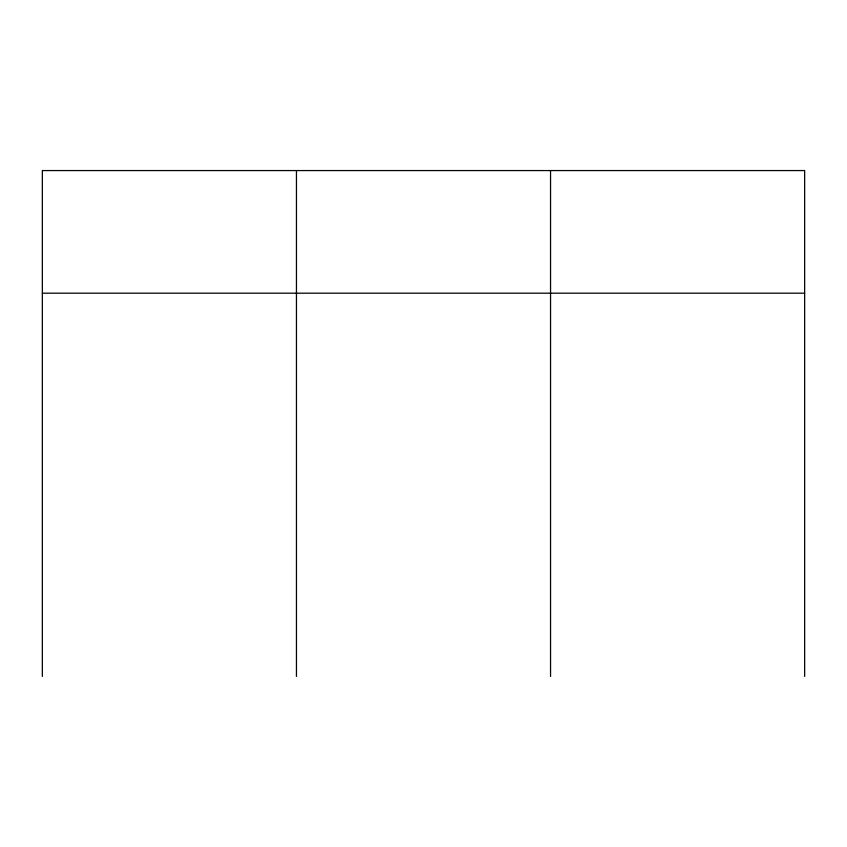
<?xml version="1.0" encoding="UTF-8"?>
<svg xmlns="http://www.w3.org/2000/svg" width="847" height="847" viewBox="0 0 847 847"><rect width="100%" height="100%" fill="white"/><g stroke="black" fill="none" stroke-linecap="round" stroke-linejoin="round"><path stroke-width="1.27" d="M42.35 293.189L804.65 293.189M804.65 676.435L804.65 170.565L42.35 170.565L42.35 676.435M550.55 170.565L550.55 676.435M296.45 170.565L296.45 676.435"/></g></svg>
